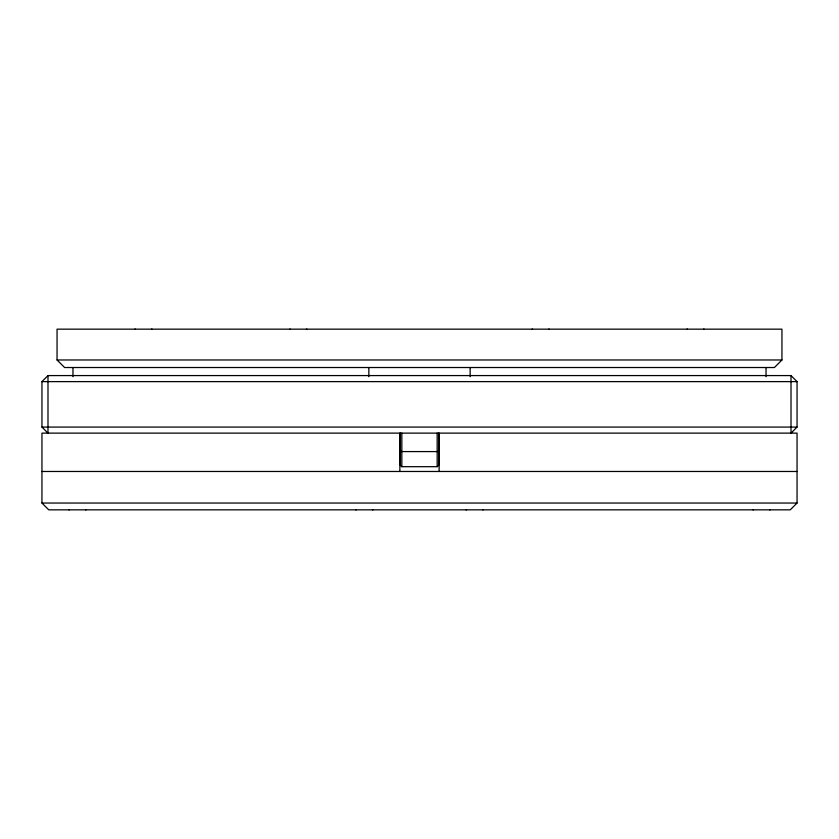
<?xml version="1.0" encoding="UTF-8"?>
<svg xmlns="http://www.w3.org/2000/svg" width="839" height="839" viewBox="0 0 839 839"><rect width="100%" height="100%" fill="white"/><g stroke="black" fill="none" stroke-linecap="round" stroke-linejoin="round"><path stroke-width="1.26" d="M47.991 375.578L47.991 433.123L41.95 427.082L41.95 381.619L47.991 375.578L791.009 375.578L797.05 381.619L797.05 427.082L791.009 433.123L791.009 375.578M400.318 433.123L400.318 465.173L401.829 466.683L437.171 466.683L438.682 465.173L438.682 433.123M781.948 359.973L774.397 367.524L64.603 367.524L57.052 359.973L57.052 329.161L781.948 329.161L781.948 359.973L57.052 359.973M797.05 503.043L790.254 509.839L48.746 509.839L41.95 503.043L41.95 433.123L797.05 433.123L797.05 503.043L41.95 503.043M438.682 450.952L437.171 451.581L401.829 451.581L400.318 450.952M41.95 381.619L797.05 381.619M41.95 427.082L797.05 427.082M41.95 471.476L797.05 471.476M766.038 367.524L766.038 376.68M470.144 367.524L470.144 376.68M439.133 433.123L439.133 471.476M437.171 433.123L437.171 466.683M401.829 433.123L401.829 466.683M399.867 433.123L399.867 471.476M368.856 367.524L368.856 376.68M72.962 367.524L72.962 376.68M134.733 329.318A1.531 1.531 0 0 1 135.394 329.161M151.523 329.161A1.531 1.531 0 0 1 152.184 329.318M289.633 329.318A1.531 1.531 0 0 1 290.294 329.161M306.424 329.161A1.531 1.531 0 0 1 307.084 329.318M686.816 329.318A1.531 1.531 0 0 1 687.477 329.161M703.606 329.161A1.531 1.531 0 0 1 704.267 329.318M356.313 509.839A1.531 1.531 0 0 1 355.652 509.682M373.103 509.682A1.531 1.531 0 0 1 372.443 509.839M466.557 509.839A1.531 1.531 0 0 1 465.897 509.682M483.348 509.682A1.531 1.531 0 0 1 482.687 509.839M753.495 509.839A1.531 1.531 0 0 1 752.835 509.682M770.286 509.682A1.531 1.531 0 0 1 769.625 509.839M69.375 509.839A1.531 1.531 0 0 1 68.714 509.682M86.165 509.682A1.531 1.531 0 0 1 85.505 509.839M531.916 329.318A1.531 1.531 0 0 1 532.576 329.161M548.706 329.161A1.531 1.531 0 0 1 549.367 329.318"/></g></svg>
